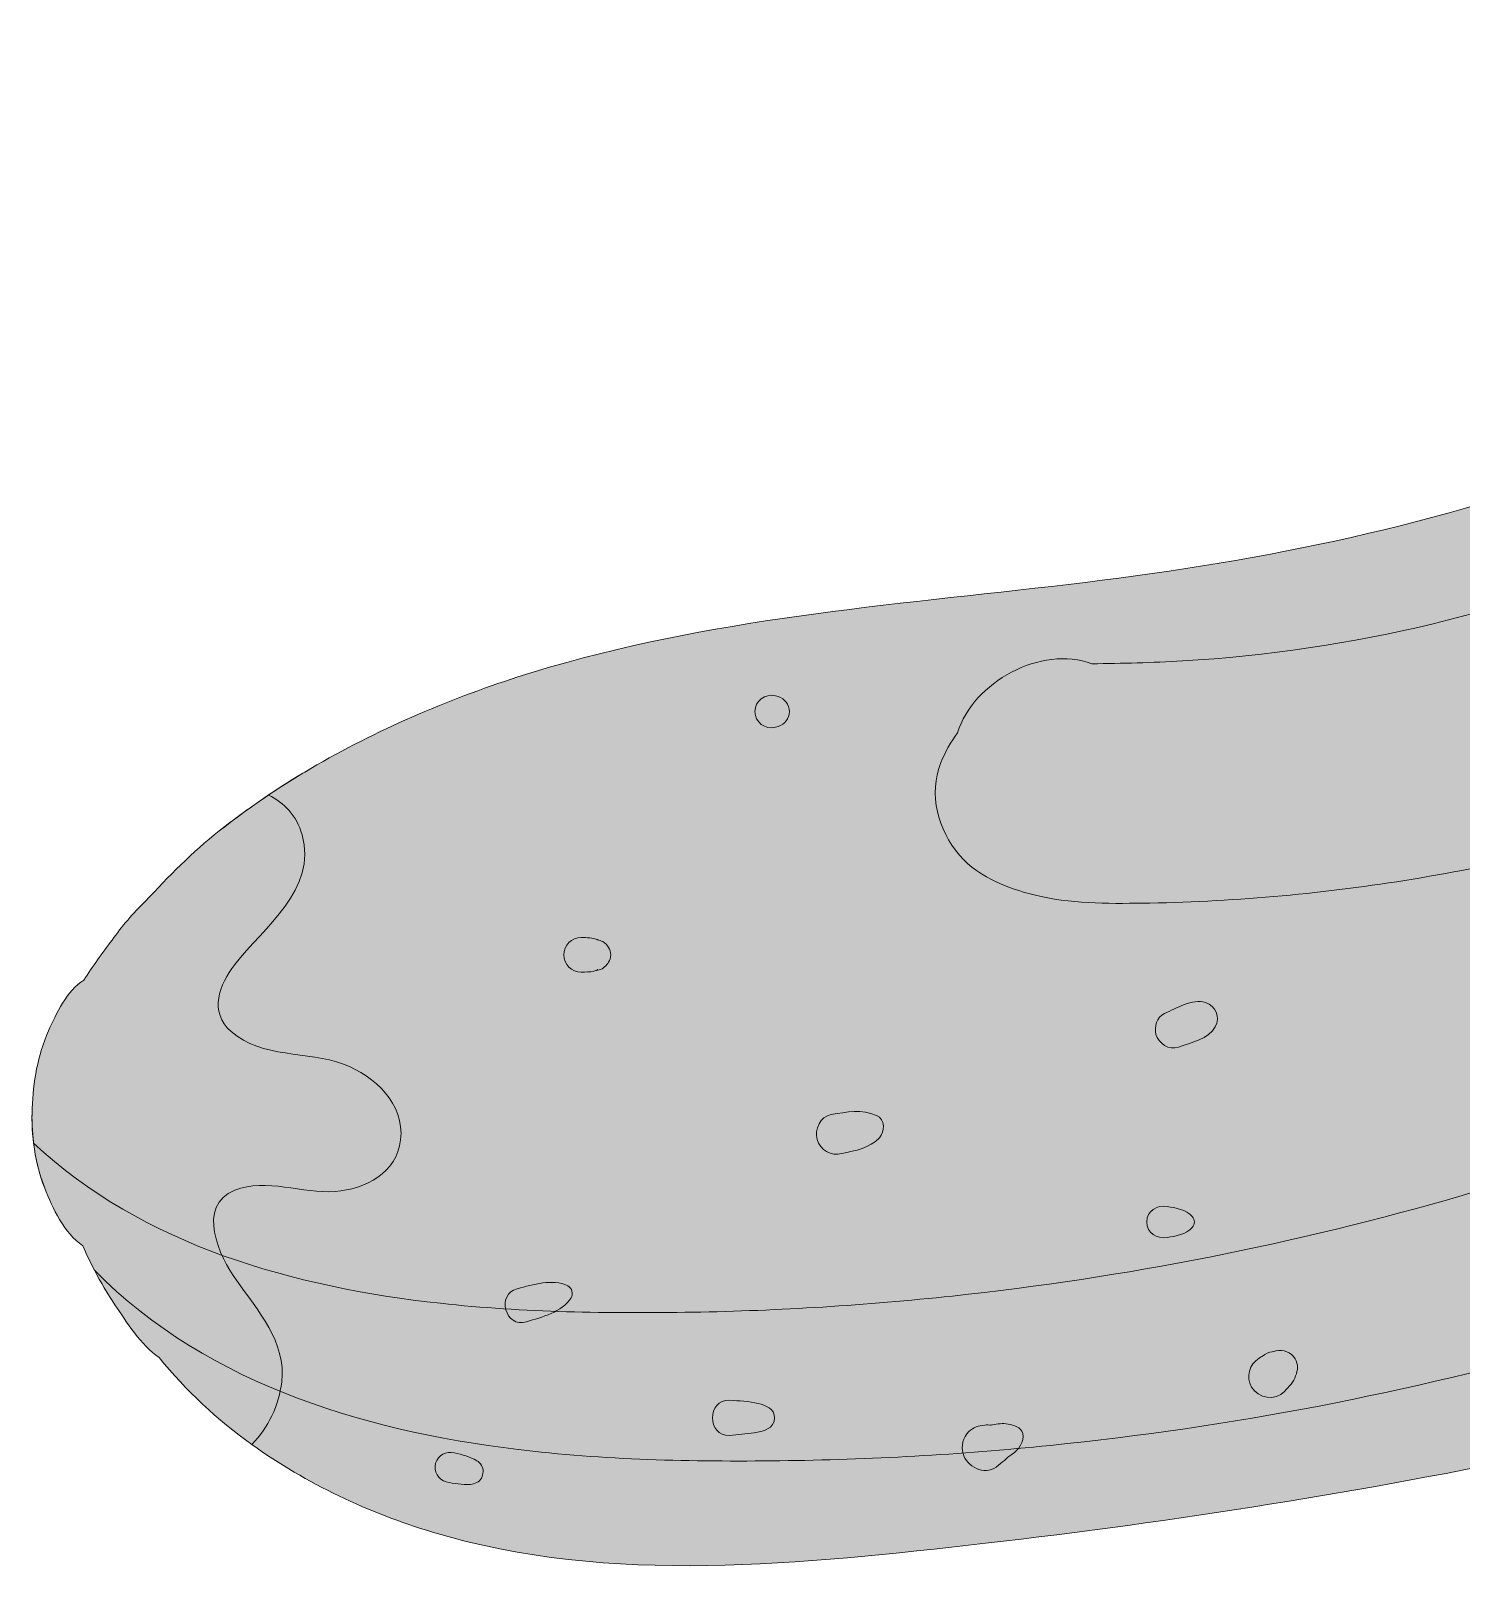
# Model space of a CAD drawing. Header units: inches. Extents: x 4230 to 5957, y -1858 to -103.
# Drawn here: x 4230.5 to 4479.3, y -508.9 to -238.6 of the extents above; entities that cross this region are included whole.
import ezdxf

# ---------------------------------------------------------------- set-up
doc = ezdxf.new("R2010")
doc.units = ezdxf.units.IN
doc.header["$MEASUREMENT"] = 0
doc.layers.add('Layer 1', color=7, linetype='Continuous')

# ---------------------------------------------------------------- blocks, each defined once
blk = doc.blocks.new('block 11')
at = {"layer": 'Layer 1', "true_color": 0x1c5807}
h = blk.add_hatch(color=88, dxfattribs=at)
h.dxf.hatch_style = 2
edge = h.paths.add_edge_path()
edge.add_spline(control_points=[(4719.1501, -356.8602), (4710.2853, -382.9693), (4692.2464, -404.6769), (4670.6522, -421.4001), (4646.8343, -439.8415), (4618.5683, -451.7402), (4590.0856, -460.9403), (4558.8993, -471.0072), (4526.9597, -479.0102), (4494.8857, -485.682), (4462.3527, -492.4569), (4429.4998, -497.7354), (4396.4765, -501.4867), (4364.8309, -505.078), (4331.3226, -508.9066), (4300.2756, -499.5569), (4289.2541, -496.234), (4278.3821, -491.1618), (4268.8879, -484.3301), (4262.8561, -480.0061), (4257.3812, -474.9597), (4252.784, -469.2064), (4249.5797, -467.0083), (4247.0668, -463.0249), (4245.0802, -460.0321), (4243.7955, -458.0869), (4242.5982, -456.0849), (4241.5199, -454.0209), (4240.7872, -452.6278), (4240.1062, -451.2088), (4239.4819, -449.764), (4236.2363, -447.6071), (4234.198, -443.1541), (4232.8617, -439.7332), (4231.1641, -435.3937), (4230.4931, -430.5692), (4230.6788, -425.9202), (4230.8648, -421.3124), (4231.6335, -416.6324), (4233.5168, -412.3961), (4234.8017, -409.5117), (4236.7316, -405.3683), (4239.6676, -403.583), (4241.2052, -401.1991), (4242.8408, -398.8669), (4244.5745, -396.6275), (4246.2774, -394.2436), (4248.1917, -391.9164), (4250.3484, -389.9041), (4254.4093, -385.5441), (4258.4805, -381.3336), (4263.2017, -377.6391), (4265.988, -375.4564), (4268.8466, -373.3718), (4271.7826, -371.4008), (4274.1768, -369.7857), (4276.6278, -368.2429), (4279.1251, -366.7826), (4290.4821, -360.1522), (4302.6439, -354.8942), (4315.1516, -350.8644), (4345.182, -341.1896), (4376.7812, -338.6768), (4407.9522, -335.1216), (4439.2055, -331.5613), (4469.8708, -325.9834), (4499.4729, -315.0703), (4527.6666, -304.6782), (4554.4824, -290.4886), (4578.7959, -272.8263), (4599.4201, -257.8472), (4620.4466, -239.2406), (4647.02, -238.6111), (4648.6504, -238.5698), (4650.3067, -238.5956), (4651.9786, -238.6988), (4676.7357, -240.1952), (4700.2802, -254.8853), (4712.9582, -276.1699), (4727.4576, -300.5246), (4728.1126, -330.4519), (4719.1501, -356.8602)], knot_values=[0, 0, 0, 0, 1, 1, 1, 2, 2, 2, 3, 3, 3, 4, 4, 4, 5, 5, 5, 6, 6, 6, 7, 7, 7, 8, 8, 8, 9, 9, 9, 10, 10, 10, 11, 11, 11, 12, 12, 12, 13, 13, 13, 14, 14, 14, 15, 15, 15, 16, 16, 16, 17, 17, 17, 18, 18, 18, 19, 19, 19, 20, 20, 20, 21, 21, 21, 22, 22, 22, 23, 23, 23, 24, 24, 24, 25, 25, 25, 26, 26, 26, 27, 27, 27, 27], degree=3, periodic=1)
at = {"layer": 'Layer 1', "lineweight": 0}
blk.add_open_spline([(4719.1501, -356.8602), (4710.2853, -382.9693), (4692.2464, -404.6769), (4670.6522, -421.4001), (4646.8343, -439.8415), (4618.5683, -451.7402), (4590.0856, -460.9403), (4558.8993, -471.0072), (4526.9597, -479.0102), (4494.8857, -485.682), (4462.3527, -492.4569), (4429.4998, -497.7354), (4396.4765, -501.4867), (4364.8309, -505.078), (4331.3226, -508.9066), (4300.2756, -499.5569), (4289.2541, -496.234), (4278.3821, -491.1618), (4268.8879, -484.3301), (4262.8561, -480.0061), (4257.3812, -474.9597), (4252.784, -469.2064), (4249.5797, -467.0083), (4247.0668, -463.0249), (4245.0802, -460.0321), (4243.7955, -458.0869), (4242.5982, -456.0849), (4241.5199, -454.0209), (4240.7872, -452.6278), (4240.1062, -451.2088), (4239.4819, -449.764), (4236.2363, -447.6071), (4234.198, -443.1541), (4232.8617, -439.7332), (4231.1641, -435.3937), (4230.4931, -430.5692), (4230.6788, -425.9202), (4230.8648, -421.3124), (4231.6335, -416.6324), (4233.5168, -412.3961), (4234.8017, -409.5117), (4236.7316, -405.3683), (4239.6676, -403.583), (4241.2052, -401.1991), (4242.8408, -398.8669), (4244.5745, -396.6275), (4246.2774, -394.2436), (4248.1917, -391.9164), (4250.3484, -389.9041), (4254.4093, -385.5441), (4258.4805, -381.3336), (4263.2017, -377.6391), (4265.988, -375.4564), (4268.8466, -373.3718), (4271.7826, -371.4008), (4274.1768, -369.7857), (4276.6278, -368.2429), (4279.1251, -366.7826), (4290.4821, -360.1522), (4302.6439, -354.8942), (4315.1516, -350.8644), (4345.182, -341.1896), (4376.7812, -338.6768), (4407.9522, -335.1216), (4439.2055, -331.5613), (4469.8708, -325.9834), (4499.4729, -315.0703), (4527.6666, -304.6782), (4554.4824, -290.4886), (4578.7959, -272.8263), (4599.4201, -257.8472), (4620.4466, -239.2406), (4647.02, -238.6111), (4648.6504, -238.5698), (4650.3067, -238.5956), (4651.9786, -238.6988), (4676.7357, -240.1952), (4700.2802, -254.8853), (4712.9582, -276.1699), (4727.4576, -300.5246), (4728.1126, -330.4519), (4719.1501, -356.8602)], degree=3, knots=[0, 0, 0, 0, 1, 1, 1, 2, 2, 2, 3, 3, 3, 4, 4, 4, 5, 5, 5, 6, 6, 6, 7, 7, 7, 8, 8, 8, 9, 9, 9, 10, 10, 10, 11, 11, 11, 12, 12, 12, 13, 13, 13, 14, 14, 14, 15, 15, 15, 16, 16, 16, 17, 17, 17, 18, 18, 18, 19, 19, 19, 20, 20, 20, 21, 21, 21, 22, 22, 22, 23, 23, 23, 24, 24, 24, 25, 25, 25, 26, 26, 26, 27, 27, 27, 27], dxfattribs=at)
blk = doc.blocks.new('block 12')
at = {"layer": 'Layer 1', "true_color": 0x23700a}
h = blk.add_hatch(color=86, dxfattribs=at)
h.dxf.hatch_style = 2
edge = h.paths.add_edge_path()
edge.add_spline(control_points=[(4660.1621, -380.317), (4641.2151, -402.5717), (4616.2051, -418.397), (4590.3902, -431.3999), (4562.4752, -445.4606), (4533.2185, -457.122), (4503.2295, -465.8576), (4472.9872, -474.6708), (4441.9868, -480.8213), (4410.6712, -484.1701), (4395.0162, -485.8419), (4379.2889, -486.8533), (4363.5459, -487.1061), (4348.2935, -487.3486), (4332.9429, -487.1628), (4317.7625, -485.4962), (4290.1518, -482.4725), (4261.5404, -474.3818), (4241.5199, -454.0209), (4240.7872, -452.6278), (4240.1062, -451.2088), (4239.4819, -449.764), (4236.2363, -447.6071), (4234.198, -443.1541), (4232.8617, -439.7332), (4231.8864, -437.2461), (4231.2518, -434.5991), (4230.9215, -431.9211), (4230.6788, -429.9242), (4230.6015, -427.9067), (4230.6788, -425.9202), (4230.8648, -421.3124), (4231.6335, -416.6324), (4233.5168, -412.3961), (4234.8017, -409.5117), (4236.7316, -405.3683), (4239.6676, -403.583), (4241.2052, -401.1991), (4242.8408, -398.8669), (4244.5745, -396.6275), (4246.2774, -394.2436), (4248.1917, -391.9164), (4250.3484, -389.9041), (4254.4093, -385.5441), (4258.4805, -381.3336), (4263.2017, -377.6391), (4268.2687, -373.6763), (4273.5679, -370.0282), (4279.1251, -366.7826), (4290.4821, -360.1522), (4302.6439, -354.8942), (4315.1516, -350.8644), (4345.182, -341.1896), (4376.7812, -338.6768), (4407.9522, -335.1216), (4439.2055, -331.5613), (4469.8708, -325.9834), (4499.4729, -315.0703), (4527.6666, -304.6782), (4554.4824, -290.4886), (4578.7959, -272.8263), (4596.9018, -259.6789), (4615.3177, -243.7297), (4637.5206, -239.6121), (4640.6115, -239.0342), (4643.7744, -238.6884), (4647.02, -238.6111), (4648.016, -239.1013), (4649.0013, -239.6224), (4649.9817, -240.1746), (4672.6801, -252.971), (4687.1999, -276.9129), (4688.5364, -302.991), (4689.9761, -331.2466), (4678.232, -359.0893), (4660.1621, -380.317)], knot_values=[0, 0, 0, 0, 1, 1, 1, 2, 2, 2, 3, 3, 3, 4, 4, 4, 5, 5, 5, 6, 6, 6, 7, 7, 7, 8, 8, 8, 9, 9, 9, 10, 10, 10, 11, 11, 11, 12, 12, 12, 13, 13, 13, 14, 14, 14, 15, 15, 15, 16, 16, 16, 17, 17, 17, 18, 18, 18, 19, 19, 19, 20, 20, 20, 21, 21, 21, 22, 22, 22, 23, 23, 23, 24, 24, 24, 25, 25, 25, 25], degree=3, periodic=1)
at = {"layer": 'Layer 1', "lineweight": 0}
blk.add_open_spline([(4660.1621, -380.317), (4641.2151, -402.5717), (4616.2051, -418.397), (4590.3902, -431.3999), (4562.4752, -445.4606), (4533.2185, -457.122), (4503.2295, -465.8576), (4472.9872, -474.6708), (4441.9868, -480.8213), (4410.6712, -484.1701), (4395.0162, -485.8419), (4379.2889, -486.8533), (4363.5459, -487.1061), (4348.2935, -487.3486), (4332.9429, -487.1628), (4317.7625, -485.4962), (4290.1518, -482.4725), (4261.5404, -474.3818), (4241.5199, -454.0209), (4240.7872, -452.6278), (4240.1062, -451.2088), (4239.4819, -449.764), (4236.2363, -447.6071), (4234.198, -443.1541), (4232.8617, -439.7332), (4231.8864, -437.2461), (4231.2518, -434.5991), (4230.9215, -431.9211), (4230.6788, -429.9242), (4230.6015, -427.9067), (4230.6788, -425.9202), (4230.8648, -421.3124), (4231.6335, -416.6324), (4233.5168, -412.3961), (4234.8017, -409.5117), (4236.7316, -405.3683), (4239.6676, -403.583), (4241.2052, -401.1991), (4242.8408, -398.8669), (4244.5745, -396.6275), (4246.2774, -394.2436), (4248.1917, -391.9164), (4250.3484, -389.9041), (4254.4093, -385.5441), (4258.4805, -381.3336), (4263.2017, -377.6391), (4268.2687, -373.6763), (4273.5679, -370.0282), (4279.1251, -366.7826), (4290.4821, -360.1522), (4302.6439, -354.8942), (4315.1516, -350.8644), (4345.182, -341.1896), (4376.7812, -338.6768), (4407.9522, -335.1216), (4439.2055, -331.5613), (4469.8708, -325.9834), (4499.4729, -315.0703), (4527.6666, -304.6782), (4554.4824, -290.4886), (4578.7959, -272.8263), (4596.9018, -259.6789), (4615.3177, -243.7297), (4637.5206, -239.6121), (4640.6115, -239.0342), (4643.7744, -238.6884), (4647.02, -238.6111), (4648.016, -239.1013), (4649.0013, -239.6224), (4649.9817, -240.1746), (4672.6801, -252.971), (4687.1999, -276.9129), (4688.5364, -302.991), (4689.9761, -331.2466), (4678.232, -359.0893), (4660.1621, -380.317)], degree=3, knots=[0, 0, 0, 0, 1, 1, 1, 2, 2, 2, 3, 3, 3, 4, 4, 4, 5, 5, 5, 6, 6, 6, 7, 7, 7, 8, 8, 8, 9, 9, 9, 10, 10, 10, 11, 11, 11, 12, 12, 12, 13, 13, 13, 14, 14, 14, 15, 15, 15, 16, 16, 16, 17, 17, 17, 18, 18, 18, 19, 19, 19, 20, 20, 20, 21, 21, 21, 22, 22, 22, 23, 23, 23, 24, 24, 24, 25, 25, 25, 25], dxfattribs=at)
blk = doc.blocks.new('block 13')
at = {"layer": 'Layer 1', "true_color": 0x287f0c}
h = blk.add_hatch(color=86, dxfattribs=at)
h.dxf.hatch_style = 2
edge = h.paths.add_edge_path()
edge.add_spline(control_points=[(4629.6517, -359.3989), (4611.5045, -380.637), (4587.5523, -395.74), (4562.8262, -408.1495), (4536.0875, -421.5652), (4508.0641, -432.695), (4479.3443, -441.0334), (4450.3767, -449.4441), (4420.6866, -455.3109), (4390.6923, -458.51), (4375.6976, -460.1044), (4360.6306, -461.0693), (4345.5536, -461.3118), (4330.9459, -461.544), (4316.2402, -461.3634), (4301.7049, -459.7741), (4276.2718, -456.9982), (4249.9511, -449.7485), (4230.9215, -431.9211), (4230.6788, -429.9242), (4230.6015, -427.9067), (4230.6788, -425.9202), (4230.8648, -421.3124), (4231.6335, -416.6324), (4233.5168, -412.3961), (4234.8017, -409.5117), (4236.7316, -405.3683), (4239.6676, -403.583), (4241.2052, -401.1991), (4242.8408, -398.8669), (4244.5745, -396.6275), (4246.2774, -394.2436), (4248.1917, -391.9164), (4250.3484, -389.9041), (4254.4093, -385.5441), (4258.4805, -381.3336), (4263.2017, -377.6391), (4268.2687, -373.6763), (4273.5679, -370.0282), (4279.1251, -366.7826), (4290.4821, -360.1522), (4302.6439, -354.8942), (4315.1516, -350.8644), (4345.182, -341.1896), (4376.7812, -338.6768), (4407.9522, -335.1216), (4439.2055, -331.5613), (4469.8708, -325.9834), (4499.4729, -315.0703), (4527.6666, -304.6782), (4554.4824, -290.4886), (4578.7959, -272.8263), (4596.9018, -259.6789), (4615.3177, -243.7297), (4637.5206, -239.6121), (4648.9756, -252.0474), (4655.9415, -268.332), (4656.8288, -285.6022), (4658.2067, -312.5677), (4646.958, -339.1412), (4629.6517, -359.3989)], knot_values=[0, 0, 0, 0, 1, 1, 1, 2, 2, 2, 3, 3, 3, 4, 4, 4, 5, 5, 5, 6, 6, 6, 7, 7, 7, 8, 8, 8, 9, 9, 9, 10, 10, 10, 11, 11, 11, 12, 12, 12, 13, 13, 13, 14, 14, 14, 15, 15, 15, 16, 16, 16, 17, 17, 17, 18, 18, 18, 19, 19, 19, 20, 20, 20, 20], degree=3, periodic=1)
at = {"layer": 'Layer 1', "lineweight": 0}
blk.add_open_spline([(4629.6517, -359.3989), (4611.5045, -380.637), (4587.5523, -395.74), (4562.8262, -408.1495), (4536.0875, -421.5652), (4508.0641, -432.695), (4479.3443, -441.0334), (4450.3767, -449.4441), (4420.6866, -455.3109), (4390.6923, -458.51), (4375.6976, -460.1044), (4360.6306, -461.0693), (4345.5536, -461.3118), (4330.9459, -461.544), (4316.2402, -461.3634), (4301.7049, -459.7741), (4276.2718, -456.9982), (4249.9511, -449.7485), (4230.9215, -431.9211), (4230.6788, -429.9242), (4230.6015, -427.9067), (4230.6788, -425.9202), (4230.8648, -421.3124), (4231.6335, -416.6324), (4233.5168, -412.3961), (4234.8017, -409.5117), (4236.7316, -405.3683), (4239.6676, -403.583), (4241.2052, -401.1991), (4242.8408, -398.8669), (4244.5745, -396.6275), (4246.2774, -394.2436), (4248.1917, -391.9164), (4250.3484, -389.9041), (4254.4093, -385.5441), (4258.4805, -381.3336), (4263.2017, -377.6391), (4268.2687, -373.6763), (4273.5679, -370.0282), (4279.1251, -366.7826), (4290.4821, -360.1522), (4302.6439, -354.8942), (4315.1516, -350.8644), (4345.182, -341.1896), (4376.7812, -338.6768), (4407.9522, -335.1216), (4439.2055, -331.5613), (4469.8708, -325.9834), (4499.4729, -315.0703), (4527.6666, -304.6782), (4554.4824, -290.4886), (4578.7959, -272.8263), (4596.9018, -259.6789), (4615.3177, -243.7297), (4637.5206, -239.6121), (4648.9756, -252.0474), (4655.9415, -268.332), (4656.8288, -285.6022), (4658.2067, -312.5677), (4646.958, -339.1412), (4629.6517, -359.3989)], degree=3, knots=[0, 0, 0, 0, 1, 1, 1, 2, 2, 2, 3, 3, 3, 4, 4, 4, 5, 5, 5, 6, 6, 6, 7, 7, 7, 8, 8, 8, 9, 9, 9, 10, 10, 10, 11, 11, 11, 12, 12, 12, 13, 13, 13, 14, 14, 14, 15, 15, 15, 16, 16, 16, 17, 17, 17, 18, 18, 18, 19, 19, 19, 20, 20, 20, 20], dxfattribs=at)
blk = doc.blocks.new('block 14')
at = {"layer": 'Layer 1', "true_color": 0x559e35}
h = blk.add_hatch(color=95, dxfattribs=at)
h.dxf.hatch_style = 2
edge = h.paths.add_edge_path()
edge.add_spline(control_points=[(4591.1554, -292.0022), (4577.8858, -287.0334), (4564.0388, -298.4857), (4554.0118, -305.5676), (4542.0674, -314.0038), (4529.2917, -321.2276), (4515.9861, -327.2827), (4489.2474, -339.4509), (4460.0131, -346.3931), (4430.7091, -348.0833), (4425.4759, -348.3851), (4420.2243, -348.4965), (4414.976, -348.5764), (4406.174, -345.2637), (4394.2956, -351.7783), (4391.5973, -360.5549), (4390.4287, -362.1426), (4389.4552, -363.889), (4388.7112, -365.7652), (4386.5155, -371.3016), (4388.1778, -377.4632), (4391.9316, -381.8399), (4395.4261, -385.9144), (4401.0509, -387.936), (4406.1359, -389.043), (4412.3394, -390.3934), (4418.723, -390.2749), (4425.0315, -390.173), (4432.7098, -390.0489), (4440.3814, -389.6046), (4448.0288, -388.9132), (4463.2814, -387.5343), (4478.4446, -385.0297), (4493.3367, -381.4626), (4523.0555, -374.344), (4551.8282, -362.8351), (4578.2381, -347.4595), (4589.2315, -341.0592), (4600.9398, -332.4977), (4603.9977, -319.4004), (4606.5701, -308.3823), (4602.2081, -296.1408), (4591.1554, -292.0022)], knot_values=[0, 0, 0, 0, 1, 1, 1, 2, 2, 2, 3, 3, 3, 4, 4, 4, 5, 5, 5, 6, 6, 6, 7, 7, 7, 8, 8, 8, 9, 9, 9, 10, 10, 10, 11, 11, 11, 12, 12, 12, 13, 13, 13, 14, 14, 14, 14], degree=3, periodic=1)
at = {"layer": 'Layer 1', "lineweight": 0}
blk.add_open_spline([(4591.1554, -292.0022), (4577.8858, -287.0334), (4564.0388, -298.4857), (4554.0118, -305.5676), (4542.0674, -314.0038), (4529.2917, -321.2276), (4515.9861, -327.2827), (4489.2474, -339.4509), (4460.0131, -346.3931), (4430.7091, -348.0833), (4425.4759, -348.3851), (4420.2243, -348.4965), (4414.976, -348.5764), (4406.174, -345.2637), (4394.2956, -351.7783), (4391.5973, -360.5549), (4390.4287, -362.1426), (4389.4552, -363.889), (4388.7112, -365.7652), (4386.5155, -371.3016), (4388.1778, -377.4632), (4391.9316, -381.8399), (4395.4261, -385.9144), (4401.0509, -387.936), (4406.1359, -389.043), (4412.3394, -390.3934), (4418.723, -390.2749), (4425.0315, -390.173), (4432.7098, -390.0489), (4440.3814, -389.6046), (4448.0288, -388.9132), (4463.2814, -387.5343), (4478.4446, -385.0297), (4493.3367, -381.4626), (4523.0555, -374.344), (4551.8282, -362.8351), (4578.2381, -347.4595), (4589.2315, -341.0592), (4600.9398, -332.4977), (4603.9977, -319.4004), (4606.5701, -308.3823), (4602.2081, -296.1408), (4591.1554, -292.0022)], degree=3, knots=[0, 0, 0, 0, 1, 1, 1, 2, 2, 2, 3, 3, 3, 4, 4, 4, 5, 5, 5, 6, 6, 6, 7, 7, 7, 8, 8, 8, 9, 9, 9, 10, 10, 10, 11, 11, 11, 12, 12, 12, 13, 13, 13, 14, 14, 14, 14], dxfattribs=at)
blk = doc.blocks.new('block 15')
at = {"layer": 'Layer 1', "true_color": 0x559e35}
h = blk.add_hatch(color=95, dxfattribs=at)
h.dxf.hatch_style = 2
edge = h.paths.add_edge_path()
edge.add_spline(control_points=[(4294.7544, -431.369), (4294.1094, -437.1274), (4288.5885, -439.9189), (4283.3563, -440.3214), (4277.7578, -440.7445), (4271.3129, -437.9221), (4265.9417, -440.0892), (4259.1048, -442.8497), (4263.2431, -451.6783), (4266.1944, -455.7649), (4269.8839, -460.8732), (4274.9045, -466.6265), (4274.0788, -473.4376), (4273.5835, -477.5242), (4271.7465, -481.3993), (4268.8879, -484.3301), (4262.8561, -480.0061), (4257.3812, -474.9597), (4252.784, -469.2064), (4249.5797, -467.0083), (4247.0668, -463.0249), (4245.0802, -460.0321), (4243.7955, -458.0869), (4242.5982, -456.0849), (4241.5199, -454.0209), (4240.7872, -452.6278), (4240.1062, -451.2088), (4239.4819, -449.764), (4236.2363, -447.6071), (4234.198, -443.1541), (4232.8617, -439.7332), (4231.1641, -435.3937), (4230.4931, -430.5692), (4230.6788, -425.9202), (4230.8648, -421.3124), (4231.6335, -416.6324), (4233.5168, -412.3961), (4234.8017, -409.5117), (4236.7316, -405.3683), (4239.6676, -403.583), (4241.2052, -401.1991), (4242.8408, -398.8669), (4244.5745, -396.6275), (4246.2774, -394.2436), (4248.1917, -391.9164), (4250.3484, -389.9041), (4254.4093, -385.5441), (4258.4805, -381.3336), (4263.2017, -377.6391), (4265.988, -375.4564), (4268.8466, -373.3718), (4271.7826, -371.4008), (4274.5175, -372.7423), (4276.6588, -374.9405), (4277.6081, -378.315), (4280.2964, -387.8608), (4270.9932, -394.2952), (4265.8951, -400.8896), (4263.2224, -404.3467), (4261.3648, -409.0782), (4265.2707, -412.5096), (4270.6939, -417.267), (4278.4698, -415.7964), (4284.8269, -418.2061), (4290.2498, -420.2649), (4295.4667, -425.0275), (4294.7544, -431.369)], knot_values=[0, 0, 0, 0, 1, 1, 1, 2, 2, 2, 3, 3, 3, 4, 4, 4, 5, 5, 5, 6, 6, 6, 7, 7, 7, 8, 8, 8, 9, 9, 9, 10, 10, 10, 11, 11, 11, 12, 12, 12, 13, 13, 13, 14, 14, 14, 15, 15, 15, 16, 16, 16, 17, 17, 17, 18, 18, 18, 19, 19, 19, 20, 20, 20, 21, 21, 21, 22, 22, 22, 22], degree=3, periodic=1)
at = {"layer": 'Layer 1', "lineweight": 0}
blk.add_open_spline([(4294.7544, -431.369), (4294.1094, -437.1274), (4288.5885, -439.9189), (4283.3563, -440.3214), (4277.7578, -440.7445), (4271.3129, -437.9221), (4265.9417, -440.0892), (4259.1048, -442.8497), (4263.2431, -451.6783), (4266.1944, -455.7649), (4269.8839, -460.8732), (4274.9045, -466.6265), (4274.0788, -473.4376), (4273.5835, -477.5242), (4271.7465, -481.3993), (4268.8879, -484.3301), (4262.8561, -480.0061), (4257.3812, -474.9597), (4252.784, -469.2064), (4249.5797, -467.0083), (4247.0668, -463.0249), (4245.0802, -460.0321), (4243.7955, -458.0869), (4242.5982, -456.0849), (4241.5199, -454.0209), (4240.7872, -452.6278), (4240.1062, -451.2088), (4239.4819, -449.764), (4236.2363, -447.6071), (4234.198, -443.1541), (4232.8617, -439.7332), (4231.1641, -435.3937), (4230.4931, -430.5692), (4230.6788, -425.9202), (4230.8648, -421.3124), (4231.6335, -416.6324), (4233.5168, -412.3961), (4234.8017, -409.5117), (4236.7316, -405.3683), (4239.6676, -403.583), (4241.2052, -401.1991), (4242.8408, -398.8669), (4244.5745, -396.6275), (4246.2774, -394.2436), (4248.1917, -391.9164), (4250.3484, -389.9041), (4254.4093, -385.5441), (4258.4805, -381.3336), (4263.2017, -377.6391), (4265.988, -375.4564), (4268.8466, -373.3718), (4271.7826, -371.4008), (4274.5175, -372.7423), (4276.6588, -374.9405), (4277.6081, -378.315), (4280.2964, -387.8608), (4270.9932, -394.2952), (4265.8951, -400.8896), (4263.2224, -404.3467), (4261.3648, -409.0782), (4265.2707, -412.5096), (4270.6939, -417.267), (4278.4698, -415.7964), (4284.8269, -418.2061), (4290.2498, -420.2649), (4295.4667, -425.0275), (4294.7544, -431.369)], degree=3, knots=[0, 0, 0, 0, 1, 1, 1, 2, 2, 2, 3, 3, 3, 4, 4, 4, 5, 5, 5, 6, 6, 6, 7, 7, 7, 8, 8, 8, 9, 9, 9, 10, 10, 10, 11, 11, 11, 12, 12, 12, 13, 13, 13, 14, 14, 14, 15, 15, 15, 16, 16, 16, 17, 17, 17, 18, 18, 18, 19, 19, 19, 20, 20, 20, 21, 21, 21, 22, 22, 22, 22], dxfattribs=at)
blk = doc.blocks.new('block 24')
at = {"layer": 'Layer 1', "true_color": 0x174905}
h = blk.add_hatch(color=88, dxfattribs=at)
h.dxf.hatch_style = 2
edge = h.paths.add_edge_path()
edge.add_spline(control_points=[(4432.3919, -444.6532), (4431.3602, -443.4565), (4429.5267, -443.1657), (4428.0289, -442.9371), (4426.2653, -442.6679), (4424.4926, -443.6546), (4424.4926, -445.6309), (4424.4926, -447.6072), (4426.2653, -448.5939), (4428.0289, -448.3247), (4429.5267, -448.0961), (4431.3602, -447.8053), (4432.3919, -446.6086), (4432.9121, -446.0049), (4432.9121, -445.2569), (4432.3919, -444.6532)], knot_values=[0, 0, 0, 0, 1, 1, 1, 2, 2, 2, 3, 3, 3, 4, 4, 4, 5, 5, 5, 5], degree=3, periodic=1)
at = {"layer": 'Layer 1', "lineweight": 0}
blk.add_open_spline([(4432.3919, -444.6532), (4431.3602, -443.4565), (4429.5267, -443.1657), (4428.0289, -442.9371), (4426.2653, -442.6679), (4424.4926, -443.6546), (4424.4926, -445.6309), (4424.4926, -447.6072), (4426.2653, -448.5939), (4428.0289, -448.3247), (4429.5267, -448.0961), (4431.3602, -447.8053), (4432.3919, -446.6086), (4432.9121, -446.0049), (4432.9121, -445.2569), (4432.3919, -444.6532)], degree=3, knots=[0, 0, 0, 0, 1, 1, 1, 2, 2, 2, 3, 3, 3, 4, 4, 4, 5, 5, 5, 5], dxfattribs=at)
blk = doc.blocks.new('block 25')
at = {"layer": 'Layer 1', "true_color": 0x174905}
h = blk.add_hatch(color=88, dxfattribs=at)
h.dxf.hatch_style = 2
edge = h.paths.add_edge_path()
edge.add_spline(control_points=[(4434.7171, -407.4936), (4432.4014, -406.7233), (4429.6371, -408.4982), (4427.5618, -409.4084), (4426.2731, -409.9735), (4425.7508, -411.7529), (4426.0965, -413.0094), (4426.5288, -414.5819), (4428.3846, -415.8331), (4430.0188, -415.2365), (4432.1387, -414.4623), (4435.2847, -413.8234), (4436.4188, -411.6763), (4437.3079, -409.9923), (4436.5069, -408.089), (4434.7171, -407.4936)], knot_values=[0, 0, 0, 0, 1, 1, 1, 2, 2, 2, 3, 3, 3, 4, 4, 4, 5, 5, 5, 5], degree=3, periodic=1)
at = {"layer": 'Layer 1', "lineweight": 0}
blk.add_open_spline([(4434.7171, -407.4936), (4432.4014, -406.7233), (4429.6371, -408.4982), (4427.5618, -409.4084), (4426.2731, -409.9735), (4425.7508, -411.7529), (4426.0965, -413.0094), (4426.5288, -414.5819), (4428.3846, -415.8331), (4430.0188, -415.2365), (4432.1387, -414.4623), (4435.2847, -413.8234), (4436.4188, -411.6763), (4437.3079, -409.9923), (4436.5069, -408.089), (4434.7171, -407.4936)], degree=3, knots=[0, 0, 0, 0, 1, 1, 1, 2, 2, 2, 3, 3, 3, 4, 4, 4, 5, 5, 5, 5], dxfattribs=at)
blk = doc.blocks.new('block 29')
at = {"layer": 'Layer 1', "true_color": 0x174905}
h = blk.add_hatch(color=88, dxfattribs=at)
h.dxf.hatch_style = 2
edge = h.paths.add_edge_path()
edge.add_spline(control_points=[(4360.4051, -354.2932), (4360.2452, -354.2488), (4360.0854, -354.2043), (4359.9257, -354.1598), (4358.1563, -353.6673), (4356.3538, -355.0502), (4356.3538, -356.8809), (4356.3538, -358.7115), (4358.1563, -360.0944), (4359.9257, -359.6019), (4360.0854, -359.5574), (4360.2452, -359.5129), (4360.4051, -359.4685), (4361.5558, -359.1482), (4362.3751, -358.0771), (4362.3751, -356.8809), (4362.3751, -355.6846), (4361.5558, -354.6135), (4360.4051, -354.2932)], knot_values=[0, 0, 0, 0, 1, 1, 1, 2, 2, 2, 3, 3, 3, 4, 4, 4, 5, 5, 5, 6, 6, 6, 6], degree=3, periodic=1)
at = {"layer": 'Layer 1', "lineweight": 0}
blk.add_open_spline([(4360.4051, -354.2932), (4360.2452, -354.2488), (4360.0854, -354.2043), (4359.9257, -354.1598), (4358.1563, -353.6673), (4356.3538, -355.0502), (4356.3538, -356.8809), (4356.3538, -358.7115), (4358.1563, -360.0944), (4359.9257, -359.6019), (4360.0854, -359.5574), (4360.2452, -359.5129), (4360.4051, -359.4685), (4361.5558, -359.1482), (4362.3751, -358.0771), (4362.3751, -356.8809), (4362.3751, -355.6846), (4361.5558, -354.6135), (4360.4051, -354.2932)], degree=3, knots=[0, 0, 0, 0, 1, 1, 1, 2, 2, 2, 3, 3, 3, 4, 4, 4, 5, 5, 5, 6, 6, 6, 6], dxfattribs=at)
blk = doc.blocks.new('block 30')
at = {"layer": 'Layer 1', "true_color": 0x174905}
h = blk.add_hatch(color=88, dxfattribs=at)
h.dxf.hatch_style = 2
edge = h.paths.add_edge_path()
edge.add_spline(control_points=[(4330.9288, -397.9312), (4330.6204, -397.4915), (4330.3674, -397.1439), (4329.8933, -396.8662), (4330.0175, -396.939), (4328.2168, -396.1966), (4329.0755, -396.6354), (4328.1551, -396.1649), (4327.1571, -396.1934), (4326.1524, -396.1726), (4324.5064, -396.1385), (4323.133, -397.5718), (4323.133, -399.1919), (4323.133, -400.812), (4324.5064, -402.2453), (4326.1524, -402.2113), (4326.9052, -402.1956), (4327.6179, -402.1541), (4328.3682, -402.0469), (4329.1652, -401.6982), (4329.3085, -401.6426), (4328.7986, -401.8802), (4328.949, -401.8499), (4329.0994, -401.8195), (4329.2498, -401.7891), (4330.0094, -401.6359), (4330.5113, -401.0475), (4330.9288, -400.4527), (4331.3997, -399.7819), (4331.3997, -398.602), (4330.9288, -397.9312)], knot_values=[0, 0, 0, 0, 1, 1, 1, 2, 2, 2, 3, 3, 3, 4, 4, 4, 5, 5, 5, 6, 6, 6, 7, 7, 7, 8, 8, 8, 9, 9, 9, 10, 10, 10, 10], degree=3, periodic=1)
at = {"layer": 'Layer 1', "lineweight": 0}
blk.add_open_spline([(4330.9288, -397.9312), (4330.6204, -397.4915), (4330.3674, -397.1439), (4329.8933, -396.8662), (4330.0175, -396.939), (4328.2168, -396.1966), (4329.0755, -396.6354), (4328.1551, -396.1649), (4327.1571, -396.1934), (4326.1524, -396.1726), (4324.5064, -396.1385), (4323.133, -397.5718), (4323.133, -399.1919), (4323.133, -400.812), (4324.5064, -402.2453), (4326.1524, -402.2113), (4326.9052, -402.1956), (4327.6179, -402.1541), (4328.3682, -402.0469), (4329.1652, -401.6982), (4329.3085, -401.6426), (4328.7986, -401.8802), (4328.949, -401.8499), (4329.0994, -401.8195), (4329.2498, -401.7891), (4330.0094, -401.6359), (4330.5113, -401.0475), (4330.9288, -400.4527), (4331.3997, -399.7819), (4331.3997, -398.602), (4330.9288, -397.9312)], degree=3, knots=[0, 0, 0, 0, 1, 1, 1, 2, 2, 2, 3, 3, 3, 4, 4, 4, 5, 5, 5, 6, 6, 6, 7, 7, 7, 8, 8, 8, 9, 9, 9, 10, 10, 10, 10], dxfattribs=at)
blk = doc.blocks.new('block 31')
at = {"layer": 'Layer 1', "true_color": 0x174905}
h = blk.add_hatch(color=88, dxfattribs=at)
h.dxf.hatch_style = 2
edge = h.paths.add_edge_path()
edge.add_spline(control_points=[(4377.5043, -427.105), (4374.9314, -425.9214), (4372.3336, -426.523), (4369.6272, -426.9438), (4367.7245, -427.2396), (4366.6983, -429.5914), (4367.1636, -431.2828), (4367.6887, -433.1923), (4369.631, -434.1794), (4371.5024, -433.7463), (4373.8027, -433.2141), (4376.3209, -432.7914), (4378.0065, -431.0011), (4379.015, -429.9299), (4379.011, -427.798), (4377.5043, -427.105)], knot_values=[0, 0, 0, 0, 1, 1, 1, 2, 2, 2, 3, 3, 3, 4, 4, 4, 5, 5, 5, 5], degree=3, periodic=1)
at = {"layer": 'Layer 1', "lineweight": 0}
blk.add_open_spline([(4377.5043, -427.105), (4374.9314, -425.9214), (4372.3336, -426.523), (4369.6272, -426.9438), (4367.7245, -427.2396), (4366.6983, -429.5914), (4367.1636, -431.2828), (4367.6887, -433.1923), (4369.631, -434.1794), (4371.5024, -433.7463), (4373.8027, -433.2141), (4376.3209, -432.7914), (4378.0065, -431.0011), (4379.015, -429.9299), (4379.011, -427.798), (4377.5043, -427.105)], degree=3, knots=[0, 0, 0, 0, 1, 1, 1, 2, 2, 2, 3, 3, 3, 4, 4, 4, 5, 5, 5, 5], dxfattribs=at)
blk = doc.blocks.new('block 32')
at = {"layer": 'Layer 1', "true_color": 0x174905}
h = blk.add_hatch(color=88, dxfattribs=at)
h.dxf.hatch_style = 2
edge = h.paths.add_edge_path()
edge.add_spline(control_points=[(4323.8372, -456.7397), (4321.0741, -455.4159), (4317.8474, -456.5263), (4315.0468, -457.2272), (4311.3018, -458.1644), (4312.9591, -464.1705), (4316.6371, -462.9958), (4319.3515, -462.1287), (4322.7523, -461.3853), (4324.3837, -458.8245), (4324.8032, -458.1663), (4324.5664, -457.0891), (4323.8372, -456.7397)], knot_values=[0, 0, 0, 0, 1, 1, 1, 2, 2, 2, 3, 3, 3, 4, 4, 4, 4], degree=3, periodic=1)
at = {"layer": 'Layer 1', "lineweight": 0}
blk.add_open_spline([(4323.8372, -456.7397), (4321.0741, -455.4159), (4317.8474, -456.5263), (4315.0468, -457.2272), (4311.3018, -458.1644), (4312.9591, -464.1705), (4316.6371, -462.9958), (4319.3515, -462.1287), (4322.7523, -461.3853), (4324.3837, -458.8245), (4324.8032, -458.1663), (4324.5664, -457.0891), (4323.8372, -456.7397)], degree=3, knots=[0, 0, 0, 0, 1, 1, 1, 2, 2, 2, 3, 3, 3, 4, 4, 4, 4], dxfattribs=at)
blk = doc.blocks.new('block 33')
at = {"layer": 'Layer 1', "true_color": 0x174905}
h = blk.add_hatch(color=88, dxfattribs=at)
h.dxf.hatch_style = 2
edge = h.paths.add_edge_path()
edge.add_spline(control_points=[(4356.9303, -477.1768), (4355.3377, -476.8023), (4353.5806, -476.7277), (4351.9518, -476.6386), (4348.0214, -476.4237), (4348.0214, -482.9486), (4351.9518, -482.7337), (4353.3932, -482.6549), (4354.8076, -482.4769), (4356.2384, -482.2885), (4357.7156, -482.094), (4359.7803, -481.5527), (4359.7803, -479.6862), (4359.7803, -478.0985), (4358.2253, -477.4814), (4356.9303, -477.1768)], knot_values=[0, 0, 0, 0, 1, 1, 1, 2, 2, 2, 3, 3, 3, 4, 4, 4, 5, 5, 5, 5], degree=3, periodic=1)
at = {"layer": 'Layer 1', "lineweight": 0}
blk.add_open_spline([(4356.9303, -477.1768), (4355.3377, -476.8023), (4353.5806, -476.7277), (4351.9518, -476.6386), (4348.0214, -476.4237), (4348.0214, -482.9486), (4351.9518, -482.7337), (4353.3932, -482.6549), (4354.8076, -482.4769), (4356.2384, -482.2885), (4357.7156, -482.094), (4359.7803, -481.5527), (4359.7803, -479.6862), (4359.7803, -478.0985), (4358.2253, -477.4814), (4356.9303, -477.1768)], degree=3, knots=[0, 0, 0, 0, 1, 1, 1, 2, 2, 2, 3, 3, 3, 4, 4, 4, 5, 5, 5, 5], dxfattribs=at)
blk = doc.blocks.new('block 34')
at = {"layer": 'Layer 1', "true_color": 0x174905}
h = blk.add_hatch(color=88, dxfattribs=at)
h.dxf.hatch_style = 2
edge = h.paths.add_edge_path()
edge.add_spline(control_points=[(4402.9367, -482.4042), (4402.626, -481.2746), (4401.3653, -480.9702), (4400.4167, -480.7619), (4399.516, -480.564), (4398.4961, -480.7544), (4397.6972, -480.9031), (4397.2676, -481.0032), (4397.1814, -481.0121), (4397.4394, -480.93), (4397.0582, -480.9433), (4396.7146, -480.8922), (4396.3334, -480.9402), (4395.2475, -481.0769), (4394.3659, -481.283), (4393.5599, -482.0891), (4392.5708, -483.0781), (4392.1798, -484.5553), (4392.5511, -485.9052), (4393.1699, -488.1543), (4396.2366, -489.7798), (4398.3132, -488.2494), (4399.4936, -487.3793), (4400.0007, -486.7328), (4401.1043, -486.0235), (4402.1357, -485.3604), (4403.2944, -483.7044), (4402.9367, -482.4042)], knot_values=[0, 0, 0, 0, 1, 1, 1, 2, 2, 2, 3, 3, 3, 4, 4, 4, 5, 5, 5, 6, 6, 6, 7, 7, 7, 8, 8, 8, 9, 9, 9, 9], degree=3, periodic=1)
at = {"layer": 'Layer 1', "lineweight": 0}
blk.add_open_spline([(4402.9367, -482.4042), (4402.626, -481.2746), (4401.3653, -480.9702), (4400.4167, -480.7619), (4399.516, -480.564), (4398.4961, -480.7544), (4397.6972, -480.9031), (4397.2676, -481.0032), (4397.1814, -481.0121), (4397.4394, -480.93), (4397.0582, -480.9433), (4396.7146, -480.8922), (4396.3334, -480.9402), (4395.2475, -481.0769), (4394.3659, -481.283), (4393.5599, -482.0891), (4392.5708, -483.0781), (4392.1798, -484.5553), (4392.5511, -485.9052), (4393.1699, -488.1543), (4396.2366, -489.7798), (4398.3132, -488.2494), (4399.4936, -487.3793), (4400.0007, -486.7328), (4401.1043, -486.0235), (4402.1357, -485.3604), (4403.2944, -483.7044), (4402.9367, -482.4042)], degree=3, knots=[0, 0, 0, 0, 1, 1, 1, 2, 2, 2, 3, 3, 3, 4, 4, 4, 5, 5, 5, 6, 6, 6, 7, 7, 7, 8, 8, 8, 9, 9, 9, 9], dxfattribs=at)
blk = doc.blocks.new('block 35')
at = {"layer": 'Layer 1', "true_color": 0x174905}
h = blk.add_hatch(color=88, dxfattribs=at)
h.dxf.hatch_style = 2
edge = h.paths.add_edge_path()
edge.add_spline(control_points=[(4450.3177, -469.443), (4449.6372, -468.2813), (4448.225, -467.7052), (4446.9252, -468.0626), (4446.8678, -468.0783), (4446.8129, -468.1), (4446.7567, -468.1182), (4446.1578, -468.1654), (4445.5808, -468.3487), (4445.0303, -468.6913), (4444.696, -468.8994), (4444.3617, -469.1075), (4444.0276, -469.3156), (4442.333, -470.3703), (4441.6797, -472.5733), (4442.7114, -474.3347), (4443.8724, -476.3165), (4446.8549, -476.8252), (4448.4729, -475.077), (4449.2389, -474.2495), (4450.0615, -473.4386), (4450.3636, -472.3706), (4450.8045, -471.4178), (4450.8695, -470.385), (4450.3177, -469.443)], knot_values=[0, 0, 0, 0, 1, 1, 1, 2, 2, 2, 3, 3, 3, 4, 4, 4, 5, 5, 5, 6, 6, 6, 7, 7, 7, 8, 8, 8, 8], degree=3, periodic=1)
at = {"layer": 'Layer 1', "lineweight": 0}
blk.add_open_spline([(4450.3177, -469.443), (4449.6372, -468.2813), (4448.225, -467.7052), (4446.9252, -468.0626), (4446.8678, -468.0783), (4446.8129, -468.1), (4446.7567, -468.1182), (4446.1578, -468.1654), (4445.5808, -468.3487), (4445.0303, -468.6913), (4444.696, -468.8994), (4444.3617, -469.1075), (4444.0276, -469.3156), (4442.333, -470.3703), (4441.6797, -472.5733), (4442.7114, -474.3347), (4443.8724, -476.3165), (4446.8549, -476.8252), (4448.4729, -475.077), (4449.2389, -474.2495), (4450.0615, -473.4386), (4450.3636, -472.3706), (4450.8045, -471.4178), (4450.8695, -470.385), (4450.3177, -469.443)], degree=3, knots=[0, 0, 0, 0, 1, 1, 1, 2, 2, 2, 3, 3, 3, 4, 4, 4, 5, 5, 5, 6, 6, 6, 7, 7, 7, 8, 8, 8, 8], dxfattribs=at)
blk = doc.blocks.new('block 36')
at = {"layer": 'Layer 1', "true_color": 0x174905}
h = blk.add_hatch(color=88, dxfattribs=at)
h.dxf.hatch_style = 2
edge = h.paths.add_edge_path()
edge.add_spline(control_points=[(4308.0061, -487.1385), (4306.7222, -486.4512), (4305.4861, -486.0604), (4304.0724, -485.7567), (4302.6751, -485.4567), (4301.2393, -486.1527), (4300.8442, -487.5896), (4300.4814, -488.9083), (4301.2781, -490.5174), (4302.6771, -490.8178), (4304.1009, -491.1237), (4305.434, -491.3477), (4306.8927, -491.2486), (4307.6219, -491.1989), (4308.4656, -490.8763), (4308.7972, -490.1562), (4308.9751, -489.7701), (4309.0927, -489.4777), (4309.0983, -489.043), (4309.1081, -488.2914), (4308.6768, -487.4978), (4308.0061, -487.1385)], knot_values=[0, 0, 0, 0, 1, 1, 1, 2, 2, 2, 3, 3, 3, 4, 4, 4, 5, 5, 5, 6, 6, 6, 7, 7, 7, 7], degree=3, periodic=1)
at = {"layer": 'Layer 1', "lineweight": 0}
blk.add_open_spline([(4308.0061, -487.1385), (4306.7222, -486.4512), (4305.4861, -486.0604), (4304.0724, -485.7567), (4302.6751, -485.4567), (4301.2393, -486.1527), (4300.8442, -487.5896), (4300.4814, -488.9083), (4301.2781, -490.5174), (4302.6771, -490.8178), (4304.1009, -491.1237), (4305.434, -491.3477), (4306.8927, -491.2486), (4307.6219, -491.1989), (4308.4656, -490.8763), (4308.7972, -490.1562), (4308.9751, -489.7701), (4309.0927, -489.4777), (4309.0983, -489.043), (4309.1081, -488.2914), (4308.6768, -487.4978), (4308.0061, -487.1385)], degree=3, knots=[0, 0, 0, 0, 1, 1, 1, 2, 2, 2, 3, 3, 3, 4, 4, 4, 5, 5, 5, 6, 6, 6, 7, 7, 7, 7], dxfattribs=at)
blk = doc.blocks.new('block 10')
at = {"layer": 'Layer 1'}
for name in ['block 11', 'block 12', 'block 13', 'block 14', 'block 29', 'block 15', 'block 30', 'block 25', 'block 31', 'block 24', 'block 32', 'block 35', 'block 33', 'block 34', 'block 36']:
    blk.add_blockref(name, (0, 0), dxfattribs=at)

msp = doc.modelspace()

# ---------------------------------------------------------------- block references
at = {"layer": 'Layer 1'}
msp.add_blockref('block 10', (0, 0), dxfattribs=at)

doc.saveas('drawing.dxf')
